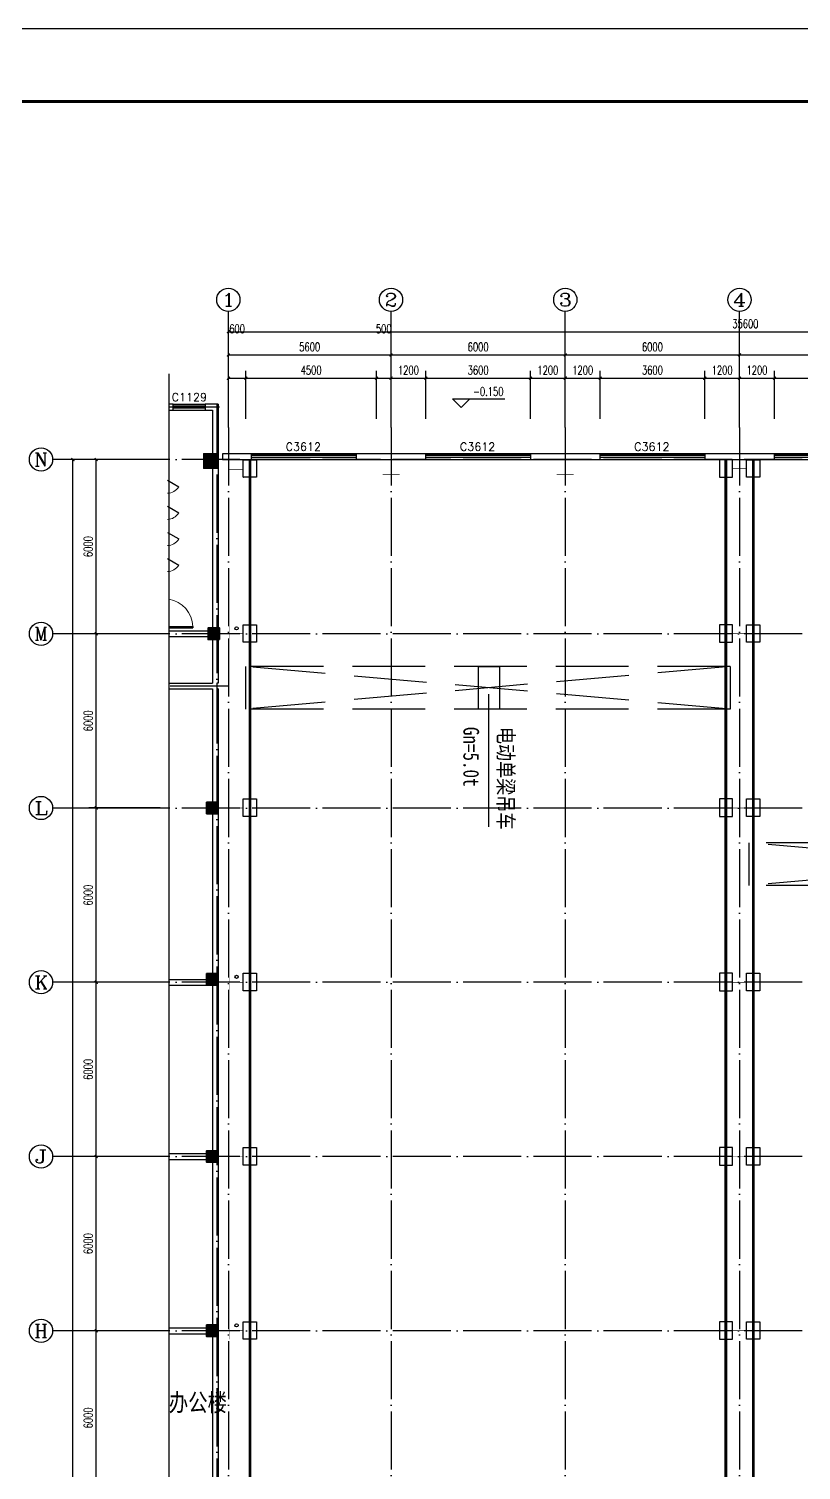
# Model space of a CAD drawing. Extents: x 683431 to 951238, y -788560 to -543702.
# Drawn here: x 828146 to 854736, y -664378 to -614750 of the extents above; entities that cross this region are included whole.
import ezdxf
from ezdxf.enums import TextEntityAlignment as Align

# ---------------------------------------------------------------- set-up
doc = ezdxf.new("R2010")
doc.units = 0
doc.header["$LTSCALE"] = 1000
doc.header["$MEASUREMENT"] = 0
for name, pattern in [('CENTER', [50.8, 31.75, -6.35, 6.35, -6.35]), ('DASH', [0.35, 0.25, -0.1]), ('DOTE', [2.42, 2, -0.2, 0.02, -0.2])]:
    doc.linetypes.add(name, pattern=pattern)
for name, color, linetype in [('3', 3, 'CENTER'), ('AXIS', 3, 'Continuous'), ('AXIS_TEXT', 7, 'Continuous'), ('COLUMN', 9, 'Continuous'), ('DIM_ELEV', 3, 'Continuous'), ('DIM_SYMB', 3, 'Continuous'), ('DOTE', 1, 'Continuous'), ('GROUND', 2, 'Continuous'), ('LATRINE', 6, 'Continuous'), ('PUB_HATCH', 23, 'Continuous'), ('PUB_TEXT', 3, 'Continuous'), ('PUB_TITLE', 4, 'Continuous'), ('RAIL', 163, 'Continuous'), ('WALL', 7, 'Continuous'), ('WINDOW', 4, 'Continuous'), ('WINDOW_TEXT', 7, 'Continuous')]:
    doc.layers.add(name, color=color, linetype=linetype)
doc.layers.add('柱', color=2, linetype='Continuous', lineweight=35)
doc.styles.add('-宋体', font='', dxfattribs={"width": 0.8})
doc.styles.add('_TCH_AXIS', font='COMPLEX', dxfattribs={"bigfont": 'GBCBIG'})
doc.styles.add('_TCH_DIM', font='SIMPLEX', dxfattribs={"bigfont": 'GBCBIG'})
doc.styles.add('_TCH_DIM_T3', font='SIMPLEX', dxfattribs={"width": 0.705882, "bigfont": 'GBCBIG'})
doc.styles.add('_TCH_WINDOW', font='simplex_.ttf', dxfattribs={"height": 3.5, "bigfont": 'GBCBIG'})
doc.styles.add('COMPLEX', font='COMPLEX')
doc.styles.add('宋体(0.8)', font='', dxfattribs={"width": 0.8})
doc.styles.get('-宋体').set_extended_font_data('SimSun')
doc.styles.get('宋体(0.8)').set_extended_font_data('SimSun')
doc.dimstyles.new('_TCH_ARCH&&100', dxfattribs={"dimtxt": 297.5, "dimasz": 100, "dimexe": 250, "dimexo": 300, "dimgap": 126.25, "dimtad": 1, "dimdec": 0, "dimzin": 0, "dimdsep": 46, "dimtxsty": '_TCH_DIM_T3', "dimblk": 'ARCHTICK', "dimcen": 0.09, "dimazin": 2, "dimtfac": 1, "dimtdec": 0, "dimtix": 1, "dimtmove": 2, "dimatfit": 3, "dimfxl": 0, "dimtolj": 1, "dimtzin": 0, "dimarcsym": 0})

# ---------------------------------------------------------------- blocks, each defined once
blk = doc.blocks.new('$TCHSYS$APDOOR2D')
blk.add_line((0.5, 0), (0, 0.87))
at = {"lineweight": 13}
blk.add_arc((0.5, 0), 1, 120, 180, dxfattribs=at)
blk = doc.blocks.new('_ArchTick')
at = {"color": 0, "linetype": 'ByBlock', "const_width": 0.4}
blk.add_lwpolyline([(-0.5, -0.5), (0.5, 0.5)], dxfattribs=at)
blk = doc.blocks.new('*D243')
at = {"layer": 'AXIS', "color": 0, "lineweight": -2}
for p, q in [((835015, -628178), (835015, -626528)), ((835015, -626778), (835615, -626778)), ((835615, -628178), (835615, -626528))]:
    blk.add_line(p, q, dxfattribs=at)
at = {"layer": 'Defpoints', "color": 0}
for p in [(835615, -626778), (835015, -628478), (835615, -628478)]:
    blk.add_point(p, dxfattribs=at)
at = {"layer": 'AXIS', "color": 0, "lineweight": -2, "xscale": 100, "yscale": 100, "zscale": 100, "rotation": 180}
blk.add_blockref('_ArchTick', (835015, -626778), dxfattribs=at)
at = {"layer": 'AXIS', "color": 0, "lineweight": -2, "xscale": 100, "yscale": 100, "zscale": 100}
blk.add_blockref('_ArchTick', (835615, -626778), dxfattribs=at)
at = {"layer": 'AXIS', "color": 0, "insert": (835315, -625077), "char_height": 297.5, "attachment_point": 5, "style": '_TCH_DIM_T3'}
blk.add_mtext('\\A1;600', dxfattribs=at)
blk = doc.blocks.new('*D244')
at = {"layer": 'AXIS', "color": 0, "lineweight": -2}
for p, q in [((835615, -628178), (835615, -626528)), ((835615, -626778), (840115, -626778)), ((840115, -628178), (840115, -626528))]:
    blk.add_line(p, q, dxfattribs=at)
at = {"layer": 'Defpoints', "color": 0}
for p in [(840115, -626778), (835615, -628478), (840115, -628478)]:
    blk.add_point(p, dxfattribs=at)
at = {"layer": 'AXIS', "color": 0, "lineweight": -2, "xscale": 100, "yscale": 100, "zscale": 100, "rotation": 180}
blk.add_blockref('_ArchTick', (835615, -626778), dxfattribs=at)
at = {"layer": 'AXIS', "color": 0, "lineweight": -2, "xscale": 100, "yscale": 100, "zscale": 100}
blk.add_blockref('_ArchTick', (840115, -626778), dxfattribs=at)
at = {"layer": 'AXIS', "color": 0, "insert": (837865, -626503), "char_height": 297.5, "attachment_point": 5, "style": '_TCH_DIM_T3'}
blk.add_mtext('\\A1;4500', dxfattribs=at)
blk = doc.blocks.new('*D245')
at = {"layer": 'AXIS', "color": 0, "lineweight": -2}
for p, q in [((840115, -628178), (840115, -626528)), ((840115, -626778), (840615, -626778)), ((840615, -628178), (840615, -626528))]:
    blk.add_line(p, q, dxfattribs=at)
at = {"layer": 'Defpoints', "color": 0}
for p in [(840615, -626778), (840115, -628478), (840615, -628478)]:
    blk.add_point(p, dxfattribs=at)
at = {"layer": 'AXIS', "color": 0, "lineweight": -2, "xscale": 100, "yscale": 100, "zscale": 100, "rotation": 180}
blk.add_blockref('_ArchTick', (840115, -626778), dxfattribs=at)
at = {"layer": 'AXIS', "color": 0, "lineweight": -2, "xscale": 100, "yscale": 100, "zscale": 100}
blk.add_blockref('_ArchTick', (840615, -626778), dxfattribs=at)
at = {"layer": 'AXIS', "color": 0, "insert": (840365, -625077), "char_height": 297.5, "attachment_point": 5, "style": '_TCH_DIM_T3'}
blk.add_mtext('\\A1;500', dxfattribs=at)
blk = doc.blocks.new('*D246')
at = {"layer": 'AXIS', "color": 0, "lineweight": -2}
for p, q in [((840615, -628178), (840615, -626528)), ((840615, -626778), (841815, -626778)), ((841815, -628178), (841815, -626528))]:
    blk.add_line(p, q, dxfattribs=at)
at = {"layer": 'Defpoints', "color": 0}
for p in [(841815, -626778), (840615, -628478), (841815, -628478)]:
    blk.add_point(p, dxfattribs=at)
at = {"layer": 'AXIS', "color": 0, "lineweight": -2, "xscale": 100, "yscale": 100, "zscale": 100, "rotation": 180}
blk.add_blockref('_ArchTick', (840615, -626778), dxfattribs=at)
at = {"layer": 'AXIS', "color": 0, "lineweight": -2, "xscale": 100, "yscale": 100, "zscale": 100}
blk.add_blockref('_ArchTick', (841815, -626778), dxfattribs=at)
at = {"layer": 'AXIS', "color": 0, "insert": (841215, -626503), "char_height": 297.5, "attachment_point": 5, "style": '_TCH_DIM_T3'}
blk.add_mtext('\\A1;1200', dxfattribs=at)
blk = doc.blocks.new('*D247')
at = {"layer": 'AXIS', "color": 0, "lineweight": -2}
for p, q in [((841815, -628178), (841815, -626528)), ((841815, -626778), (845415, -626778)), ((845415, -628178), (845415, -626528))]:
    blk.add_line(p, q, dxfattribs=at)
at = {"layer": 'Defpoints', "color": 0}
for p in [(845415, -626778), (841815, -628478), (845415, -628478)]:
    blk.add_point(p, dxfattribs=at)
at = {"layer": 'AXIS', "color": 0, "lineweight": -2, "xscale": 100, "yscale": 100, "zscale": 100, "rotation": 180}
blk.add_blockref('_ArchTick', (841815, -626778), dxfattribs=at)
at = {"layer": 'AXIS', "color": 0, "lineweight": -2, "xscale": 100, "yscale": 100, "zscale": 100}
blk.add_blockref('_ArchTick', (845415, -626778), dxfattribs=at)
at = {"layer": 'AXIS', "color": 0, "insert": (843615, -626503), "char_height": 297.5, "attachment_point": 5, "style": '_TCH_DIM_T3'}
blk.add_mtext('\\A1;3600', dxfattribs=at)
blk = doc.blocks.new('*D248')
at = {"layer": 'AXIS', "color": 0, "lineweight": -2}
for p, q in [((845415, -628178), (845415, -626528)), ((845415, -626778), (846615, -626778)), ((846615, -628178), (846615, -626528))]:
    blk.add_line(p, q, dxfattribs=at)
at = {"layer": 'Defpoints', "color": 0}
for p in [(846615, -626778), (845415, -628478), (846615, -628478)]:
    blk.add_point(p, dxfattribs=at)
at = {"layer": 'AXIS', "color": 0, "lineweight": -2, "xscale": 100, "yscale": 100, "zscale": 100, "rotation": 180}
blk.add_blockref('_ArchTick', (845415, -626778), dxfattribs=at)
at = {"layer": 'AXIS', "color": 0, "lineweight": -2, "xscale": 100, "yscale": 100, "zscale": 100}
blk.add_blockref('_ArchTick', (846615, -626778), dxfattribs=at)
at = {"layer": 'AXIS', "color": 0, "insert": (846015, -626503), "char_height": 297.5, "attachment_point": 5, "style": '_TCH_DIM_T3'}
blk.add_mtext('\\A1;1200', dxfattribs=at)
blk = doc.blocks.new('*D249')
at = {"layer": 'AXIS', "color": 0, "lineweight": -2}
for p, q in [((846615, -628178), (846615, -626528)), ((846615, -626778), (847815, -626778)), ((847815, -628178), (847815, -626528))]:
    blk.add_line(p, q, dxfattribs=at)
at = {"layer": 'Defpoints', "color": 0}
for p in [(847815, -626778), (846615, -628478), (847815, -628478)]:
    blk.add_point(p, dxfattribs=at)
at = {"layer": 'AXIS', "color": 0, "lineweight": -2, "xscale": 100, "yscale": 100, "zscale": 100, "rotation": 180}
blk.add_blockref('_ArchTick', (846615, -626778), dxfattribs=at)
at = {"layer": 'AXIS', "color": 0, "lineweight": -2, "xscale": 100, "yscale": 100, "zscale": 100}
blk.add_blockref('_ArchTick', (847815, -626778), dxfattribs=at)
at = {"layer": 'AXIS', "color": 0, "insert": (847215, -626503), "char_height": 297.5, "attachment_point": 5, "style": '_TCH_DIM_T3'}
blk.add_mtext('\\A1;1200', dxfattribs=at)
blk = doc.blocks.new('*D250')
at = {"layer": 'AXIS', "color": 0, "lineweight": -2}
for p, q in [((847815, -628178), (847815, -626528)), ((847815, -626778), (851415, -626778)), ((851415, -628178), (851415, -626528))]:
    blk.add_line(p, q, dxfattribs=at)
at = {"layer": 'Defpoints', "color": 0}
for p in [(851415, -626778), (847815, -628478), (851415, -628478)]:
    blk.add_point(p, dxfattribs=at)
at = {"layer": 'AXIS', "color": 0, "lineweight": -2, "xscale": 100, "yscale": 100, "zscale": 100, "rotation": 180}
blk.add_blockref('_ArchTick', (847815, -626778), dxfattribs=at)
at = {"layer": 'AXIS', "color": 0, "lineweight": -2, "xscale": 100, "yscale": 100, "zscale": 100}
blk.add_blockref('_ArchTick', (851415, -626778), dxfattribs=at)
at = {"layer": 'AXIS', "color": 0, "insert": (849615, -626503), "char_height": 297.5, "attachment_point": 5, "style": '_TCH_DIM_T3'}
blk.add_mtext('\\A1;3600', dxfattribs=at)
blk = doc.blocks.new('*D251')
at = {"layer": 'AXIS', "color": 0, "lineweight": -2}
for p, q in [((851415, -628178), (851415, -626528)), ((851415, -626778), (852615, -626778)), ((852615, -628178), (852615, -626528))]:
    blk.add_line(p, q, dxfattribs=at)
at = {"layer": 'Defpoints', "color": 0}
for p in [(852615, -626778), (851415, -628478), (852615, -628478)]:
    blk.add_point(p, dxfattribs=at)
at = {"layer": 'AXIS', "color": 0, "lineweight": -2, "xscale": 100, "yscale": 100, "zscale": 100, "rotation": 180}
blk.add_blockref('_ArchTick', (851415, -626778), dxfattribs=at)
at = {"layer": 'AXIS', "color": 0, "lineweight": -2, "xscale": 100, "yscale": 100, "zscale": 100}
blk.add_blockref('_ArchTick', (852615, -626778), dxfattribs=at)
at = {"layer": 'AXIS', "color": 0, "insert": (852015, -626503), "char_height": 297.5, "attachment_point": 5, "style": '_TCH_DIM_T3'}
blk.add_mtext('\\A1;1200', dxfattribs=at)
blk = doc.blocks.new('*D252')
at = {"layer": 'AXIS', "color": 0, "lineweight": -2}
for p, q in [((852615, -628178), (852615, -626528)), ((852615, -626778), (853815, -626778)), ((853815, -628178), (853815, -626528))]:
    blk.add_line(p, q, dxfattribs=at)
at = {"layer": 'Defpoints', "color": 0}
for p in [(853815, -626778), (852615, -628478), (853815, -628478)]:
    blk.add_point(p, dxfattribs=at)
at = {"layer": 'AXIS', "color": 0, "lineweight": -2, "xscale": 100, "yscale": 100, "zscale": 100, "rotation": 180}
blk.add_blockref('_ArchTick', (852615, -626778), dxfattribs=at)
at = {"layer": 'AXIS', "color": 0, "lineweight": -2, "xscale": 100, "yscale": 100, "zscale": 100}
blk.add_blockref('_ArchTick', (853815, -626778), dxfattribs=at)
at = {"layer": 'AXIS', "color": 0, "insert": (853215, -626503), "char_height": 297.5, "attachment_point": 5, "style": '_TCH_DIM_T3'}
blk.add_mtext('\\A1;1200', dxfattribs=at)
blk = doc.blocks.new('*D253')
at = {"layer": 'AXIS', "color": 0, "lineweight": -2}
for p, q in [((853815, -628178), (853815, -626528)), ((853815, -626778), (857415, -626778)), ((857415, -628178), (857415, -626528))]:
    blk.add_line(p, q, dxfattribs=at)
at = {"layer": 'Defpoints', "color": 0}
for p in [(857415, -626778), (853815, -628478), (857415, -628478)]:
    blk.add_point(p, dxfattribs=at)
at = {"layer": 'AXIS', "color": 0, "lineweight": -2, "xscale": 100, "yscale": 100, "zscale": 100, "rotation": 180}
blk.add_blockref('_ArchTick', (853815, -626778), dxfattribs=at)
at = {"layer": 'AXIS', "color": 0, "lineweight": -2, "xscale": 100, "yscale": 100, "zscale": 100}
blk.add_blockref('_ArchTick', (857415, -626778), dxfattribs=at)
at = {"layer": 'AXIS', "color": 0, "insert": (855615, -626503), "char_height": 297.5, "attachment_point": 5, "style": '_TCH_DIM_T3'}
blk.add_mtext('\\A1;3600', dxfattribs=at)
blk = doc.blocks.new('*D267')
at = {"layer": 'AXIS', "color": 0, "lineweight": -2}
for p, q in [((832665, -659578), (830215, -659578)), ((830465, -665578), (830465, -659578)), ((832665, -665578), (830215, -665578))]:
    blk.add_line(p, q, dxfattribs=at)
at = {"layer": 'Defpoints', "color": 0}
for p in [(830465, -659578), (832965, -659578), (832965, -665578)]:
    blk.add_point(p, dxfattribs=at)
at = {"layer": 'AXIS', "color": 0, "lineweight": -2, "xscale": 100, "yscale": 100, "zscale": 100}
for p, rotation in [((830465, -659578), 90), ((830465, -665578), 270)]:
    blk.add_blockref('_ArchTick', p, dxfattribs=dict(at, rotation=rotation))
at = {"layer": 'AXIS', "color": 0, "insert": (830190, -662578), "char_height": 297.5, "attachment_point": 5, "rotation": 90, "style": '_TCH_DIM_T3'}
blk.add_mtext('\\A1;6000', dxfattribs=at)
blk = doc.blocks.new('*D268')
at = {"layer": 'AXIS', "color": 0, "lineweight": -2}
for p, q in [((832665, -653578), (830215, -653578)), ((830465, -659578), (830465, -653578)), ((832665, -659578), (830215, -659578))]:
    blk.add_line(p, q, dxfattribs=at)
at = {"layer": 'Defpoints', "color": 0}
for p in [(830465, -653578), (832965, -653578), (832965, -659578)]:
    blk.add_point(p, dxfattribs=at)
at = {"layer": 'AXIS', "color": 0, "lineweight": -2, "xscale": 100, "yscale": 100, "zscale": 100}
for p, rotation in [((830465, -653578), 90), ((830465, -659578), 270)]:
    blk.add_blockref('_ArchTick', p, dxfattribs=dict(at, rotation=rotation))
at = {"layer": 'AXIS', "color": 0, "insert": (830190, -656578), "char_height": 297.5, "attachment_point": 5, "rotation": 90, "style": '_TCH_DIM_T3'}
blk.add_mtext('\\A1;6000', dxfattribs=at)
blk = doc.blocks.new('*D269')
at = {"layer": 'AXIS', "color": 0, "lineweight": -2}
for p, q in [((832665, -647578), (830215, -647578)), ((830465, -653578), (830465, -647578)), ((832665, -653578), (830215, -653578))]:
    blk.add_line(p, q, dxfattribs=at)
at = {"layer": 'Defpoints', "color": 0}
for p in [(830465, -647578), (832965, -647578), (832965, -653578)]:
    blk.add_point(p, dxfattribs=at)
at = {"layer": 'AXIS', "color": 0, "lineweight": -2, "xscale": 100, "yscale": 100, "zscale": 100}
for p, rotation in [((830465, -647578), 90), ((830465, -653578), 270)]:
    blk.add_blockref('_ArchTick', p, dxfattribs=dict(at, rotation=rotation))
at = {"layer": 'AXIS', "color": 0, "insert": (830190, -650578), "char_height": 297.5, "attachment_point": 5, "rotation": 90, "style": '_TCH_DIM_T3'}
blk.add_mtext('\\A1;6000', dxfattribs=at)
blk = doc.blocks.new('*D270')
at = {"layer": 'AXIS', "color": 0, "lineweight": -2}
for p, q in [((832665, -641578), (830215, -641578)), ((830465, -647578), (830465, -641578)), ((832665, -647578), (830215, -647578))]:
    blk.add_line(p, q, dxfattribs=at)
at = {"layer": 'Defpoints', "color": 0}
for p in [(830465, -641578), (832965, -641578), (832965, -647578)]:
    blk.add_point(p, dxfattribs=at)
at = {"layer": 'AXIS', "color": 0, "lineweight": -2, "xscale": 100, "yscale": 100, "zscale": 100}
for p, rotation in [((830465, -641578), 90), ((830465, -647578), 270)]:
    blk.add_blockref('_ArchTick', p, dxfattribs=dict(at, rotation=rotation))
at = {"layer": 'AXIS', "color": 0, "insert": (830190, -644578), "char_height": 297.5, "attachment_point": 5, "rotation": 90, "style": '_TCH_DIM_T3'}
blk.add_mtext('\\A1;6000', dxfattribs=at)
blk = doc.blocks.new('*D271')
at = {"layer": 'AXIS', "color": 0, "lineweight": -2}
for p, q in [((832665, -635578), (830215, -635578)), ((830465, -641578), (830465, -635578)), ((832665, -641578), (830215, -641578))]:
    blk.add_line(p, q, dxfattribs=at)
at = {"layer": 'Defpoints', "color": 0}
for p in [(830465, -635578), (832965, -635578), (832965, -641578)]:
    blk.add_point(p, dxfattribs=at)
at = {"layer": 'AXIS', "color": 0, "lineweight": -2, "xscale": 100, "yscale": 100, "zscale": 100}
for p, rotation in [((830465, -635578), 90), ((830465, -641578), 270)]:
    blk.add_blockref('_ArchTick', p, dxfattribs=dict(at, rotation=rotation))
at = {"layer": 'AXIS', "color": 0, "insert": (830190, -638578), "char_height": 297.5, "attachment_point": 5, "rotation": 90, "style": '_TCH_DIM_T3'}
blk.add_mtext('\\A1;6000', dxfattribs=at)
blk = doc.blocks.new('*D272')
at = {"layer": 'AXIS', "color": 0, "lineweight": -2}
for p, q in [((832665, -629578), (830215, -629578)), ((830465, -635578), (830465, -629578)), ((832665, -635578), (830215, -635578))]:
    blk.add_line(p, q, dxfattribs=at)
at = {"layer": 'Defpoints', "color": 0}
for p in [(830465, -629578), (832965, -629578), (832965, -635578)]:
    blk.add_point(p, dxfattribs=at)
at = {"layer": 'AXIS', "color": 0, "lineweight": -2, "xscale": 100, "yscale": 100, "zscale": 100}
for p, rotation in [((830465, -629578), 90), ((830465, -635578), 270)]:
    blk.add_blockref('_ArchTick', p, dxfattribs=dict(at, rotation=rotation))
at = {"layer": 'AXIS', "color": 0, "insert": (830190, -632578), "char_height": 297.5, "attachment_point": 5, "rotation": 90, "style": '_TCH_DIM_T3'}
blk.add_mtext('\\A1;6000', dxfattribs=at)
blk = doc.blocks.new('*D273')
at = {"layer": 'AXIS', "color": 0, "lineweight": -2}
for p, q in [((832665, -629578), (829415, -629578)), ((829665, -701578), (829665, -629578)), ((832665, -701578), (829415, -701578))]:
    blk.add_line(p, q, dxfattribs=at)
at = {"layer": 'Defpoints', "color": 0}
for p in [(829665, -629578), (832965, -629578), (832965, -701578)]:
    blk.add_point(p, dxfattribs=at)
at = {"layer": 'AXIS', "color": 0, "lineweight": -2, "xscale": 100, "yscale": 100, "zscale": 100}
for p, rotation in [((829665, -629578), 90), ((829665, -701578), 270)]:
    blk.add_blockref('_ArchTick', p, dxfattribs=dict(at, rotation=rotation))
at = {"layer": 'AXIS', "color": 0, "insert": (829390, -665578), "char_height": 297.5, "attachment_point": 5, "rotation": 90, "style": '_TCH_DIM_T3'}
blk.add_mtext('\\A1;72000', dxfattribs=at)
blk = doc.blocks.new('_AXISO')
blk.add_circle((0, 0), 0.5)
at = {"layer": 'AXIS_TEXT', "style": 'COMPLEX', "width": 1.041667}
blk.add_attdef('A', text='', height=0.56, dxfattribs=at).set_placement((-0.25, -0.28), (0.25, -0.28), align=Align.FIT)
blk = doc.blocks.new('*D294')
at = {"layer": 'AXIS', "color": 0, "lineweight": -2}
for p, q in [((835015, -628178), (835015, -625728)), ((840615, -628178), (840615, -625728)), ((835015, -625978), (840615, -625978))]:
    blk.add_line(p, q, dxfattribs=at)
at = {"layer": 'Defpoints', "color": 0}
for p in [(840615, -625978), (835015, -628478), (840615, -628478)]:
    blk.add_point(p, dxfattribs=at)
at = {"layer": 'AXIS', "color": 0, "lineweight": -2, "xscale": 100, "yscale": 100, "zscale": 100, "rotation": 180}
blk.add_blockref('_ArchTick', (835015, -625978), dxfattribs=at)
at = {"layer": 'AXIS', "color": 0, "lineweight": -2, "xscale": 100, "yscale": 100, "zscale": 100}
blk.add_blockref('_ArchTick', (840615, -625978), dxfattribs=at)
at = {"layer": 'AXIS', "color": 0, "insert": (837815, -625703), "char_height": 297.5, "attachment_point": 5, "style": '_TCH_DIM_T3'}
blk.add_mtext('\\A1;5600', dxfattribs=at)
blk = doc.blocks.new('*D295')
at = {"layer": 'AXIS', "color": 0, "lineweight": -2}
for p, q in [((840615, -628178), (840615, -625728)), ((846615, -628178), (846615, -625728)), ((840615, -625978), (846615, -625978))]:
    blk.add_line(p, q, dxfattribs=at)
at = {"layer": 'Defpoints', "color": 0}
for p in [(846615, -625978), (840615, -628478), (846615, -628478)]:
    blk.add_point(p, dxfattribs=at)
at = {"layer": 'AXIS', "color": 0, "lineweight": -2, "xscale": 100, "yscale": 100, "zscale": 100, "rotation": 180}
blk.add_blockref('_ArchTick', (840615, -625978), dxfattribs=at)
at = {"layer": 'AXIS', "color": 0, "lineweight": -2, "xscale": 100, "yscale": 100, "zscale": 100}
blk.add_blockref('_ArchTick', (846615, -625978), dxfattribs=at)
at = {"layer": 'AXIS', "color": 0, "insert": (843615, -625703), "char_height": 297.5, "attachment_point": 5, "style": '_TCH_DIM_T3'}
blk.add_mtext('\\A1;6000', dxfattribs=at)
blk = doc.blocks.new('*D296')
at = {"layer": 'AXIS', "color": 0, "lineweight": -2}
for p, q in [((846615, -628178), (846615, -625728)), ((852615, -628178), (852615, -625728)), ((846615, -625978), (852615, -625978))]:
    blk.add_line(p, q, dxfattribs=at)
at = {"layer": 'Defpoints', "color": 0}
for p in [(852615, -625978), (846615, -628478), (852615, -628478)]:
    blk.add_point(p, dxfattribs=at)
at = {"layer": 'AXIS', "color": 0, "lineweight": -2, "xscale": 100, "yscale": 100, "zscale": 100, "rotation": 180}
blk.add_blockref('_ArchTick', (846615, -625978), dxfattribs=at)
at = {"layer": 'AXIS', "color": 0, "lineweight": -2, "xscale": 100, "yscale": 100, "zscale": 100}
blk.add_blockref('_ArchTick', (852615, -625978), dxfattribs=at)
at = {"layer": 'AXIS', "color": 0, "insert": (849615, -625703), "char_height": 297.5, "attachment_point": 5, "style": '_TCH_DIM_T3'}
blk.add_mtext('\\A1;6000', dxfattribs=at)
blk = doc.blocks.new('*D297')
at = {"layer": 'AXIS', "color": 0, "lineweight": -2}
for p, q in [((852615, -628178), (852615, -625728)), ((858615, -628178), (858615, -625728)), ((852615, -625978), (858615, -625978))]:
    blk.add_line(p, q, dxfattribs=at)
at = {"layer": 'Defpoints', "color": 0}
for p in [(858615, -625978), (852615, -628478), (858615, -628478)]:
    blk.add_point(p, dxfattribs=at)
at = {"layer": 'AXIS', "color": 0, "lineweight": -2, "xscale": 100, "yscale": 100, "zscale": 100, "rotation": 180}
blk.add_blockref('_ArchTick', (852615, -625978), dxfattribs=at)
at = {"layer": 'AXIS', "color": 0, "lineweight": -2, "xscale": 100, "yscale": 100, "zscale": 100}
blk.add_blockref('_ArchTick', (858615, -625978), dxfattribs=at)
at = {"layer": 'AXIS', "color": 0, "insert": (855615, -625703), "char_height": 297.5, "attachment_point": 5, "style": '_TCH_DIM_T3'}
blk.add_mtext('\\A1;6000', dxfattribs=at)
blk = doc.blocks.new('*D300')
at = {"layer": 'AXIS', "color": 0, "lineweight": -2}
for p, q in [((835015, -628178), (835015, -624928)), ((835015, -625178), (870615, -625178)), ((870615, -628178), (870615, -624928))]:
    blk.add_line(p, q, dxfattribs=at)
at = {"layer": 'Defpoints', "color": 0}
for p in [(870615, -625178), (835015, -628478), (870615, -628478)]:
    blk.add_point(p, dxfattribs=at)
at = {"layer": 'AXIS', "color": 0, "lineweight": -2, "xscale": 100, "yscale": 100, "zscale": 100, "rotation": 180}
blk.add_blockref('_ArchTick', (835015, -625178), dxfattribs=at)
at = {"layer": 'AXIS', "color": 0, "lineweight": -2, "xscale": 100, "yscale": 100, "zscale": 100}
blk.add_blockref('_ArchTick', (870615, -625178), dxfattribs=at)
at = {"layer": 'AXIS', "color": 0, "insert": (852815, -624903), "char_height": 297.5, "attachment_point": 5, "style": '_TCH_DIM_T3'}
blk.add_mtext('\\A1;35600', dxfattribs=at)
blk = doc.blocks.new('$WINLIB2D$00000001')
at = {"color": 0}
for points in [[(-0.5, 0.5), (-0.5, -0.5)], [(-0.5, 0.5), (0.5, 0.5)], [(0.5, -0.5), (0.5, 0.5)], [(0.5, 0.167), (-0.5, 0.167)], [(0.5, -0.167), (-0.5, -0.167)], [(-0.5, -0.5), (0.5, -0.5)]]:
    blk.add_lwpolyline(points, dxfattribs=at)
blk = doc.blocks.new('_FZH')
blk.add_lwpolyline([(-0.5, -0.5), (0.5, -0.5), (0.5, 0.5), (-0.5, 0.5)], close=True)
at = {"layer": 'PUB_HATCH'}
blk.add_solid([(-0.5, -0.5), (0.5, -0.5), (-0.5, 0.5), (0.5, 0.5)], dxfattribs=at)

msp = doc.modelspace()

# ---------------------------------------------------------------- linework, layer by layer
at = {"extrusion": (0, 0, -1)}
for p, q in [((832965.3, -635328.1), (833790.3, -635328.1)), ((832965.3, -635378.1), (833790.3, -635378.1)), ((833790.3, -635328.1), (833790.3, -635378.1))]:
    msp.add_line(p, q, dxfattribs=at)
at = {"ltscale": 10, "const_width": 20}
for points in [[(835043.1, -630193.7), (835043.1, -629608.9)], [(835043.1, -630193.7), (835043.1, -629608.9)], [(835043.1, -630193.7), (835043.1, -629608.9)], [(835043.1, -630196.2), (835043.1, -629611.4)], [(835043.1, -630212), (835043.1, -629627.2)], [(835043.1, -630212.2), (835043.1, -629627.4)], [(835530.7, -630172.1), (835530.7, -629587.3)], [(835530.7, -630172.1), (835530.7, -629587.3)], [(835530.7, -630172.1), (835530.7, -629587.3)], [(835530.7, -630174.6), (835530.7, -629589.8)], [(835530.7, -630190.3), (835530.7, -629605.5)], [(835530.7, -630190.6), (835530.7, -629605.8)], [(835530.7, -630212), (835530.7, -629627.2)], [(840889.2, -629600.1), (840304.4, -629600.1)], [(840889.2, -629600.1), (840304.4, -629600.1)], [(840889.2, -629600.1), (840304.4, -629600.1)], [(840891.7, -629600.1), (840306.9, -629600.1)], [(840907.5, -629600.1), (840322.7, -629600.1)], [(840907.7, -629600.1), (840322.9, -629600.1)], [(840615.1, -630087.7), (840615.1, -629600.1)], [(846889.2, -629600.1), (846304.4, -629600.1)], [(846889.2, -629600.1), (846304.4, -629600.1)], [(846889.2, -629600.1), (846304.4, -629600.1)], [(846891.7, -629600.1), (846306.9, -629600.1)], [(846907.5, -629600.1), (846322.7, -629600.1)], [(846907.7, -629600.1), (846322.9, -629600.1)], [(846615.1, -630087.7), (846615.1, -629600.1)], [(852371.5, -630190.3), (852371.5, -629605.5)], [(852859.1, -630172.1), (852859.1, -629587.3)], [(852859.1, -630172.1), (852859.1, -629587.3)], [(852859.1, -630172.1), (852859.1, -629587.3)], [(852859.1, -630174.6), (852859.1, -629589.8)], [(852859.1, -630190.3), (852859.1, -629605.5)], [(852859.1, -630190.6), (852859.1, -629605.8)], [(835530.7, -629919.6), (835043.1, -629919.6)], [(840907.5, -630087.7), (840322.7, -630087.7)], [(846907.5, -630087.7), (846322.7, -630087.7)], [(852371.5, -629897.9), (852859.1, -629897.9)], [(835043.1, -635852.2), (835043.1, -635267.4)], [(835043.1, -635852.2), (835043.1, -635267.4)], [(835043.1, -635852.2), (835043.1, -635267.4)], [(835043.1, -635854.7), (835043.1, -635269.9)], [(835043.1, -635870.5), (835043.1, -635285.7)], [(835043.1, -635870.8), (835043.1, -635286)], [(835530.7, -635578.1), (835043.1, -635578.1)], [(835530.7, -635852.2), (835530.7, -635267.4)], [(835530.7, -635852.2), (835530.7, -635267.4)], [(835530.7, -635852.2), (835530.7, -635267.4)], [(835530.7, -635854.7), (835530.7, -635269.9)], [(835530.7, -635870.5), (835530.7, -635285.7)], [(835530.7, -635870.5), (835530.7, -635285.7)], [(835530.7, -635870.8), (835530.7, -635286)], [(852371.5, -635852.2), (852371.5, -635267.4)], [(852371.5, -635852.2), (852371.5, -635267.4)], [(852371.5, -635852.2), (852371.5, -635267.4)], [(852371.5, -635854.7), (852371.5, -635269.9)], [(852371.5, -635870.5), (852371.5, -635285.7)], [(852371.5, -635870.5), (852371.5, -635285.7)], [(852371.5, -635870.8), (852371.5, -635286)], [(852371.5, -635578.1), (852859.1, -635578.1)], [(852859.1, -635852.2), (852859.1, -635267.4)], [(852859.1, -635852.2), (852859.1, -635267.4)], [(852859.1, -635852.2), (852859.1, -635267.4)], [(852859.1, -635854.7), (852859.1, -635269.9)], [(852859.1, -635870.5), (852859.1, -635285.7)], [(852859.1, -635870.8), (852859.1, -635286)], [(835043.1, -641852.2), (835043.1, -641267.4)], [(835043.1, -641852.2), (835043.1, -641267.4)], [(835043.1, -641852.2), (835043.1, -641267.4)], [(835043.1, -641854.7), (835043.1, -641269.9)], [(835043.1, -641870.5), (835043.1, -641285.7)], [(835043.1, -641870.8), (835043.1, -641286)], [(835530.7, -641578.1), (835043.1, -641578.1)], [(835530.7, -641852.2), (835530.7, -641267.4)], [(835530.7, -641852.2), (835530.7, -641267.4)], [(835530.7, -641852.2), (835530.7, -641267.4)], [(835530.7, -641854.7), (835530.7, -641269.9)], [(835530.7, -641870.5), (835530.7, -641285.7)], [(835530.7, -641870.5), (835530.7, -641285.7)], [(835530.7, -641870.8), (835530.7, -641286)], [(852371.5, -641852.2), (852371.5, -641267.4)], [(852371.5, -641852.2), (852371.5, -641267.4)], [(852371.5, -641852.2), (852371.5, -641267.4)], [(852371.5, -641854.7), (852371.5, -641269.9)], [(852371.5, -641870.5), (852371.5, -641285.7)], [(852371.5, -641870.5), (852371.5, -641285.7)], [(852371.5, -641870.8), (852371.5, -641286)], [(852371.5, -641578.1), (852859.1, -641578.1)], [(852859.1, -641852.2), (852859.1, -641267.4)], [(852859.1, -641852.2), (852859.1, -641267.4)], [(852859.1, -641852.2), (852859.1, -641267.4)], [(852859.1, -641854.7), (852859.1, -641269.9)], [(852859.1, -641870.5), (852859.1, -641285.7)], [(852859.1, -641870.8), (852859.1, -641286)], [(835043.1, -647852.2), (835043.1, -647267.4)], [(835043.1, -647852.2), (835043.1, -647267.4)], [(835043.1, -647852.2), (835043.1, -647267.4)], [(835043.1, -647854.7), (835043.1, -647269.9)], [(835043.1, -647870.5), (835043.1, -647285.7)], [(835043.1, -647870.8), (835043.1, -647286)], [(835530.7, -647578.1), (835043.1, -647578.1)], [(835530.7, -647852.2), (835530.7, -647267.4)], [(835530.7, -647852.2), (835530.7, -647267.4)], [(835530.7, -647852.2), (835530.7, -647267.4)], [(835530.7, -647854.7), (835530.7, -647269.9)], [(835530.7, -647870.5), (835530.7, -647285.7)], [(835530.7, -647870.5), (835530.7, -647285.7)], [(835530.7, -647870.8), (835530.7, -647286)], [(852371.5, -647852.2), (852371.5, -647267.4)], [(852371.5, -647852.2), (852371.5, -647267.4)], [(852371.5, -647852.2), (852371.5, -647267.4)], [(852371.5, -647854.7), (852371.5, -647269.9)], [(852371.5, -647870.5), (852371.5, -647285.7)], [(852371.5, -647870.5), (852371.5, -647285.7)], [(852371.5, -647870.8), (852371.5, -647286)], [(852371.5, -647578.1), (852859.1, -647578.1)], [(852859.1, -647852.2), (852859.1, -647267.4)], [(852859.1, -647852.2), (852859.1, -647267.4)], [(852859.1, -647852.2), (852859.1, -647267.4)], [(852859.1, -647854.7), (852859.1, -647269.9)], [(852859.1, -647870.5), (852859.1, -647285.7)], [(852859.1, -647870.8), (852859.1, -647286)], [(835043.1, -653852.2), (835043.1, -653267.4)], [(835043.1, -653852.2), (835043.1, -653267.4)], [(835043.1, -653852.2), (835043.1, -653267.4)], [(835043.1, -653854.7), (835043.1, -653269.9)], [(835043.1, -653870.5), (835043.1, -653285.7)], [(835043.1, -653870.8), (835043.1, -653286)], [(835530.7, -653578.1), (835043.1, -653578.1)], [(835530.7, -653852.2), (835530.7, -653267.4)], [(835530.7, -653852.2), (835530.7, -653267.4)], [(835530.7, -653852.2), (835530.7, -653267.4)], [(835530.7, -653854.7), (835530.7, -653269.9)], [(835530.7, -653870.5), (835530.7, -653285.7)], [(835530.7, -653870.5), (835530.7, -653285.7)], [(835530.7, -653870.8), (835530.7, -653286)], [(852371.5, -653852.2), (852371.5, -653267.4)], [(852371.5, -653852.2), (852371.5, -653267.4)], [(852371.5, -653852.2), (852371.5, -653267.4)], [(852371.5, -653854.7), (852371.5, -653269.9)], [(852371.5, -653870.5), (852371.5, -653285.7)], [(852371.5, -653870.5), (852371.5, -653285.7)], [(852371.5, -653870.8), (852371.5, -653286)], [(852371.5, -653578.1), (852859.1, -653578.1)], [(852859.1, -653852.2), (852859.1, -653267.4)], [(852859.1, -653852.2), (852859.1, -653267.4)], [(852859.1, -653852.2), (852859.1, -653267.4)], [(852859.1, -653854.7), (852859.1, -653269.9)], [(852859.1, -653870.5), (852859.1, -653285.7)], [(852859.1, -653870.8), (852859.1, -653286)], [(835043.1, -659852.2), (835043.1, -659267.4)], [(835043.1, -659852.2), (835043.1, -659267.4)], [(835043.1, -659852.2), (835043.1, -659267.4)], [(835043.1, -659854.7), (835043.1, -659269.9)], [(835043.1, -659870.5), (835043.1, -659285.7)], [(835043.1, -659870.8), (835043.1, -659286)], [(835530.7, -659852.2), (835530.7, -659267.4)], [(835530.7, -659852.2), (835530.7, -659267.4)], [(835530.7, -659852.2), (835530.7, -659267.4)], [(835530.7, -659854.7), (835530.7, -659269.9)], [(835530.7, -659870.5), (835530.7, -659285.7)], [(835530.7, -659870.5), (835530.7, -659285.7)], [(835530.7, -659870.8), (835530.7, -659286)], [(852371.5, -659852.2), (852371.5, -659267.4)], [(852371.5, -659852.2), (852371.5, -659267.4)], [(852371.5, -659852.2), (852371.5, -659267.4)], [(852371.5, -659854.7), (852371.5, -659269.9)], [(852371.5, -659870.5), (852371.5, -659285.7)], [(852371.5, -659870.5), (852371.5, -659285.7)], [(852371.5, -659870.8), (852371.5, -659286)], [(852859.1, -659852.2), (852859.1, -659267.4)], [(852859.1, -659852.2), (852859.1, -659267.4)], [(852859.1, -659852.2), (852859.1, -659267.4)], [(852859.1, -659854.7), (852859.1, -659269.9)], [(852859.1, -659870.5), (852859.1, -659285.7)], [(852859.1, -659870.8), (852859.1, -659286)], [(835530.7, -659578.1), (835043.1, -659578.1)], [(852371.5, -659578.1), (852859.1, -659578.1)]]:
    msp.add_lwpolyline(points, dxfattribs=at)
at = {"linetype": 'Continuous'}
for points in [[(835980.7, -629587.3), (835980.7, -630190.6), (835530.7, -630190.6), (835530.7, -629587.3)], [(851921.5, -629587.3), (851921.5, -630190.6), (852371.5, -630190.6), (852371.5, -629587.3)], [(853309.1, -629587.3), (853309.1, -630190.6), (852859.1, -630190.6), (852859.1, -629587.3)], [(835980.7, -635267.4), (835980.7, -635870.8), (835530.7, -635870.8), (835530.7, -635267.4)], [(851921.5, -635267.4), (851921.5, -635870.8), (852371.5, -635870.8), (852371.5, -635267.4)], [(853309.1, -635267.4), (853309.1, -635870.8), (852859.1, -635870.8), (852859.1, -635267.4)], [(835980.7, -641267.2), (835980.7, -641870.5), (835530.7, -641870.5), (835530.7, -641267.2)], [(851921.5, -641267.2), (851921.5, -641870.5), (852371.5, -641870.5), (852371.5, -641267.2)], [(853309.1, -641267.2), (853309.1, -641870.5), (852859.1, -641870.5), (852859.1, -641267.2)], [(835980.7, -647264.9), (835980.7, -647868.3), (835530.7, -647868.3), (835530.7, -647264.9)], [(851921.5, -647264.9), (851921.5, -647868.3), (852371.5, -647868.3), (852371.5, -647264.9)], [(853309.1, -647264.9), (853309.1, -647868.3), (852859.1, -647868.3), (852859.1, -647264.9)], [(835980.7, -653267.4), (835980.7, -653870.8), (835530.7, -653870.8), (835530.7, -653267.4)], [(851921.5, -653267.4), (851921.5, -653870.8), (852371.5, -653870.8), (852371.5, -653267.4)], [(853309.1, -653267.4), (853309.1, -653870.8), (852859.1, -653870.8), (852859.1, -653267.4)], [(835980.7, -659267.4), (835980.7, -659870.8), (835530.7, -659870.8), (835530.7, -659267.4)], [(851921.5, -659267.4), (851921.5, -659870.8), (852371.5, -659870.8), (852371.5, -659267.4)], [(853309.1, -659267.4), (853309.1, -659870.8), (852859.1, -659870.8), (852859.1, -659267.4)]]:
    msp.add_lwpolyline(points, close=True, dxfattribs=at)
at = {"lineweight": 13, "extrusion": (0, 0, -1)}
msp.add_arc((-832815.3, -635353.1), 975, 98.84988, 178.53072, dxfattribs=at)
at = {"layer": '3', "color": 0, "linetype": 'DOTE', "const_width": 100}
for points in [[(835760.5, -629578.1), (835760.5, -701578.1)], [(852141.7, -629578.1), (852141.7, -701578.1)], [(853088.9, -629578.1), (853088.9, -701578.1)]]:
    msp.add_lwpolyline(points, dxfattribs=at)
at = {"layer": 'AXIS'}
for p, q in [((835015.3, -628478.1), (835015.3, -624478.1)), ((840615.3, -628478.1), (840615.3, -624478.1)), ((846615.3, -628478.1), (846615.3, -624478.1)), ((852615.3, -628478.1), (852615.3, -624478.1)), ((832965.3, -629578.1), (828965.3, -629578.1)), ((832965.3, -635578.1), (828965.3, -635578.1)), ((832965.3, -641578.1), (828965.3, -641578.1)), ((832965.3, -647578.1), (828965.3, -647578.1)), ((832965.3, -653578.1), (828965.3, -653578.1)), ((832965.3, -659578.1), (828965.3, -659578.1))]:
    msp.add_line(p, q, dxfattribs=at)
at = {"layer": 'DIM_ELEV'}
for p, q in [((843033.1, -627789.5), (842733.1, -627489.5)), ((842733.1, -627489.5), (844533.1, -627489.5)), ((843033.1, -627789.5), (843333.1, -627489.5))]:
    msp.add_line(p, q, dxfattribs=at)
at = {"layer": 'DIM_SYMB'}
msp.add_lwpolyline([(832965.3, -626625.6), (832965.3, -664814.4), (833175.3, -664890.9), (832755.3, -664964.9), (832965.3, -665039.4), (832965.3, -703228.3)], dxfattribs=at)
at = {"layer": 'DOTE', "linetype": 'DOTE'}
for p, q in [((834715.3, -627778.1), (832965.3, -627778.1)), ((834615.3, -627678.1), (834615.3, -702578.1)), ((835015.3, -628478.1), (835015.3, -702578.1)), ((840615.3, -628478.1), (840615.3, -702578.1)), ((846615.3, -628478.1), (846615.3, -702578.1)), ((852615.3, -628478.1), (852615.3, -702578.1)), ((871715.3, -629578.1), (832965.3, -629578.1)), ((871715.3, -635578.1), (832965.3, -635578.1)), ((835015.3, -637378.1), (832965.3, -637378.1)), ((871715.3, -641578.1), (832965.3, -641578.1)), ((871715.3, -647578.1), (832965.3, -647578.1)), ((871715.3, -653578.1), (832965.3, -653578.1)), ((871715.3, -659578.1), (832965.3, -659578.1))]:
    msp.add_line(p, q, dxfattribs=at)
at = {"layer": 'GROUND'}
msp.add_line((870815.3, -629378.1), (834815.3, -629378.1), dxfattribs=at)
at = {"layer": 'PUB_TEXT', "color": 3, "linetype": 'DASH', "ltscale": 10}
for p, q in [((835610.5, -636708.4), (835610.5, -638171.1)), ((852292.1, -638171.1), (835610.5, -636708.4)), ((852292.1, -636708.4), (835610.5, -638171.1)), ((852292.1, -636708.4), (835610.5, -636708.4)), ((852292.1, -636708.4), (852292.1, -638171.1)), ((852292.1, -638171.1), (835610.5, -638171.1)), ((852938.9, -642780.7), (852938.9, -644243.4)), ((870036.9, -644243.4), (852938.9, -642780.7)), ((870036.9, -642780.7), (852938.9, -644243.4)), ((870036.9, -642780.7), (852938.9, -642780.7)), ((870036.9, -644243.4), (852938.9, -644243.4))]:
    msp.add_line(p, q, dxfattribs=at)
at = {"layer": 'PUB_TEXT'}
for q in [(843976.8, -642228.1), (843976.8, -640570.7)]:
    msp.add_line((843976.8, -637654.7), q, dxfattribs=at)
at = {"layer": 'PUB_TEXT', "color": 3, "linetype": 'DASH', "ltscale": 10}
msp.add_lwpolyline([(844348.5, -636708.4), (844348.5, -638171.1), (843632.6, -638171.1), (843632.6, -636708.4)], close=True, dxfattribs=at)
at = {"layer": 'PUB_TITLE'}
msp.add_lwpolyline([(822402.4, -719849.5), (881802.4, -719849.5), (881802.4, -614749.5), (822402.4, -614749.5)], close=True, dxfattribs=at)
at = {"layer": 'PUB_TITLE', "const_width": 100}
msp.add_lwpolyline([(823402.4, -718849.5), (880802.4, -718849.5), (880802.4, -617249.5), (823402.4, -617249.5)], close=True, dxfattribs=at)
at = {"layer": 'RAIL', "ltscale": 0.5}
for p, q in [((834815.3, -629378.1), (834815.3, -629578.1)), ((852141.7, -629587.3), (852141.7, -632973.7))]:
    msp.add_line(p, q, dxfattribs=at)
for centre in [(835298.6, -635391.8), (835298.6, -647391.8), (835298.6, -659391.8)]:
    msp.add_circle(centre, 55, dxfattribs=at)
at = {"layer": 'WALL'}
for p, q in [((833115.3, -627678.1), (832965.3, -627678.1)), ((832965.3, -627678.1), (832965.3, -627878.1)), ((833115.3, -627878.1), (833115.3, -627678.1)), ((834665.3, -627678.1), (834215.3, -627678.1)), ((834215.3, -627678.1), (834215.3, -627878.1)), ((834665.3, -627678.1), (834665.3, -629378.1)), ((832965.3, -627878.1), (833115.3, -627878.1)), ((834215.3, -627878.1), (834465.3, -627878.1)), ((834465.3, -627878.1), (834465.3, -629378.1)), ((834465.3, -629878.1), (834465.3, -635378.1)), ((834665.3, -629878.1), (834665.3, -635378.1)), ((832965.3, -635478.1), (834315.3, -635478.1)), ((832965.3, -635478.1), (832965.3, -635678.1)), ((832965.3, -635678.1), (834315.3, -635678.1)), ((834465.3, -635778.1), (834465.3, -637278.1)), ((834665.3, -635778.1), (834665.3, -637278.1)), ((832965.3, -637278.1), (834465.3, -637278.1)), ((832965.3, -637278.1), (832965.3, -637478.1)), ((832965.3, -637478.1), (834465.3, -637478.1)), ((834465.3, -637478.1), (834465.3, -641378.1)), ((834665.3, -637278.1), (834615.3, -637278.1)), ((834615.3, -637278.1), (834615.3, -637478.1)), ((834665.3, -637478.1), (834615.3, -637478.1)), ((834665.3, -637478.1), (834665.3, -641378.1)), ((834465.3, -641778.1), (834465.3, -647278.1)), ((834665.3, -641778.1), (834665.3, -647278.1)), ((832965.3, -647478.1), (834265.3, -647478.1)), ((832965.3, -647478.1), (832965.3, -647678.1)), ((832965.3, -647678.1), (834265.3, -647678.1)), ((834465.3, -647678.1), (834465.3, -653378.1)), ((834665.3, -647678.1), (834665.3, -653378.1)), ((832965.3, -653478.1), (834265.3, -653478.1)), ((832965.3, -653478.1), (832965.3, -653678.1)), ((832965.3, -653678.1), (834265.3, -653678.1)), ((834465.3, -653778.1), (834465.3, -659378.1)), ((834665.3, -653778.1), (834665.3, -659378.1)), ((832965.3, -659478.1), (834265.3, -659478.1)), ((832965.3, -659478.1), (832965.3, -659678.1)), ((832965.3, -659678.1), (834265.3, -659678.1)), ((834465.3, -659778.1), (834465.3, -665378.1)), ((834665.3, -659778.1), (834665.3, -665378.1))]:
    msp.add_line(p, q, dxfattribs=at)
at = {"layer": 'WALL', "color": 2}
for p, q in [((835815.3, -629378.1), (834815.3, -629378.1)), ((834815.3, -629378.1), (834815.3, -629578.1)), ((834815.3, -629578.1), (835815.3, -629578.1)), ((835815.3, -629578.1), (835815.3, -629378.1)), ((841815.3, -629378.1), (839415.3, -629378.1)), ((839415.3, -629378.1), (839415.3, -629578.1)), ((839415.3, -629578.1), (841815.3, -629578.1)), ((841815.3, -629578.1), (841815.3, -629378.1)), ((847815.3, -629378.1), (845415.3, -629378.1)), ((845415.3, -629378.1), (845415.3, -629578.1)), ((845415.3, -629578.1), (847815.3, -629578.1)), ((847815.3, -629578.1), (847815.3, -629378.1)), ((853815.3, -629378.1), (851415.3, -629378.1)), ((851415.3, -629378.1), (851415.3, -629578.1)), ((851415.3, -629578.1), (853815.3, -629578.1)), ((853815.3, -629578.1), (853815.3, -629378.1))]:
    msp.add_line(p, q, dxfattribs=at)
at = {"layer": '柱', "ltscale": 1}
for points in [[(834665.3, -629878.1), (834665.3, -629378.1), (834165.3, -629378.1), (834165.3, -629878.1)], [(834715.3, -635778.1), (834715.3, -635378.1), (834315.3, -635378.1), (834315.3, -635778.1)], [(834665.3, -641778.1), (834665.3, -641378.1), (834265.3, -641378.1), (834265.3, -641778.1)], [(834665.3, -647678.1), (834665.3, -647278.1), (834265.3, -647278.1), (834265.3, -647678.1)], [(834665.3, -653778.1), (834665.3, -653378.1), (834265.3, -653378.1), (834265.3, -653778.1)], [(834665.3, -659778.1), (834665.3, -659378.1), (834265.3, -659378.1), (834265.3, -659778.1)]]:
    msp.add_lwpolyline(points, close=True, dxfattribs=at)

# ---------------------------------------------------------------- block references
at = {"layer": 'AXIS'}
ref = msp.add_blockref('_AXISO', (835015.3, -624078.1), dxfattribs=dict(at, xscale=800, yscale=800, zscale=800))
ref.add_attrib('A', '1', dxfattribs={"layer": 'AXIS_TEXT', "ltscale": 0.5, "height": 452.5, "style": '_TCH_AXIS', "width": 2.333333}).set_placement((834789, -624304.4), (835241.6, -624304.4), align=Align.FIT)
ref = msp.add_blockref('_AXISO', (840615.3, -624078.1), dxfattribs=dict(at, xscale=800, yscale=800, zscale=800))
ref.add_attrib('A', '2', dxfattribs={"layer": 'AXIS_TEXT', "ltscale": 0.5, "height": 452.5, "style": '_TCH_AXIS', "width": 1.5}).set_placement((840389, -624304.4), (840841.6, -624304.4), align=Align.FIT)
ref = msp.add_blockref('_AXISO', (846615.3, -624078.1), dxfattribs=dict(at, xscale=800, yscale=800, zscale=800))
ref.add_attrib('A', '3', dxfattribs={"layer": 'AXIS_TEXT', "ltscale": 0.5, "height": 452.5, "style": '_TCH_AXIS', "width": 1.5}).set_placement((846389, -624304.4), (846841.6, -624304.4), align=Align.FIT)
ref = msp.add_blockref('_AXISO', (852615.3, -624078.1), dxfattribs=dict(at, xscale=800, yscale=800, zscale=800))
ref.add_attrib('A', '4', dxfattribs={"layer": 'AXIS_TEXT', "ltscale": 0.5, "height": 452.5, "style": '_TCH_AXIS', "width": 1.3125}).set_placement((852389, -624304.4), (852841.6, -624304.4), align=Align.FIT)
ref = msp.add_blockref('_AXISO', (828565.3, -629578.1), dxfattribs=dict(at, xscale=800, yscale=800, zscale=800))
ref.add_attrib('A', 'N', dxfattribs={"layer": 'AXIS_TEXT', "ltscale": 0.5, "height": 452.5, "style": '_TCH_AXIS', "width": 1.105263}).set_placement((828339, -629804.4), (828791.6, -629804.4), align=Align.FIT)
ref = msp.add_blockref('_AXISO', (828565.3, -635578.1), dxfattribs=dict(at, xscale=800, yscale=800, zscale=800))
ref.add_attrib('A', 'M', dxfattribs={"layer": 'AXIS_TEXT', "ltscale": 0.5, "height": 452.5, "style": '_TCH_AXIS'}).set_placement((828339, -635804.4), (828791.6, -635804.4), align=Align.FIT)
ref = msp.add_blockref('_AXISO', (828565.3, -641578.1), dxfattribs=dict(at, xscale=800, yscale=800, zscale=800))
ref.add_attrib('A', 'L', dxfattribs={"layer": 'AXIS_TEXT', "ltscale": 0.5, "height": 452.5, "style": '_TCH_AXIS', "width": 1.4}).set_placement((828339, -641804.4), (828791.6, -641804.4), align=Align.FIT)
ref = msp.add_blockref('_AXISO', (828565.3, -647578.1), dxfattribs=dict(at, xscale=800, yscale=800, zscale=800))
ref.add_attrib('A', 'K', dxfattribs={"layer": 'AXIS_TEXT', "ltscale": 0.5, "height": 452.5, "style": '_TCH_AXIS', "width": 1.105263}).set_placement((828339, -647804.4), (828791.6, -647804.4), align=Align.FIT)
ref = msp.add_blockref('_AXISO', (828565.3, -653578.1), dxfattribs=dict(at, xscale=800, yscale=800, zscale=800))
ref.add_attrib('A', 'J', dxfattribs={"layer": 'AXIS_TEXT', "ltscale": 0.5, "height": 452.5, "style": '_TCH_AXIS', "width": 1.909091}).set_placement((828339, -653804.4), (828791.6, -653804.4), align=Align.FIT)
ref = msp.add_blockref('_AXISO', (828565.3, -659578.1), dxfattribs=dict(at, xscale=800, yscale=800, zscale=800))
ref.add_attrib('A', 'H', dxfattribs={"layer": 'AXIS_TEXT', "ltscale": 0.5, "height": 452.5, "style": '_TCH_AXIS', "width": 1.05}).set_placement((828339, -659804.4), (828791.6, -659804.4), align=Align.FIT)
at = {"layer": 'COLUMN'}
for p, xscale, yscale, zscale in [((834415.3, -629628.1), 500.0000000003492, 500.0000000003492, 500.0000000003492), ((834515.3, -635578.1), 400, 400, 400), ((834465.3, -641578.1), 400, 400, 400), ((834465.3, -647478.1), 400, 400, 400), ((834465.3, -653578.1), 400, 400, 400), ((834465.3, -659578.1), 400, 400, 400)]:
    msp.add_blockref('_FZH', p, dxfattribs=dict(at, xscale=xscale, yscale=yscale, zscale=zscale))
at = {"layer": 'LATRINE', "xscale": -450, "yscale": 450, "zscale": -450, "rotation": 270}
for p in [(832915.3, -630515.6), (832915.3, -631415.6), (832915.3, -632315.6), (832915.3, -633215.6)]:
    msp.add_blockref('$TCHSYS$APDOOR2D', p, dxfattribs=at)
at = {"layer": 'WINDOW'}
ref = msp.add_blockref('$WINLIB2D$00000001', (833665.3, -627778.1), dxfattribs=dict(at, xscale=1100, yscale=-200, zscale=1100))
ref.add_attrib('A', 'C1129', (833062.9, -627573.2), dxfattribs={"layer": 'WINDOW_TEXT', "ltscale": 0.5, "height": 280.96, "style": '_TCH_WINDOW'})
ref = msp.add_blockref('$WINLIB2D$00000001', (837615.3, -629478.1), dxfattribs=dict(at, xscale=-3600, yscale=200, zscale=-3600, rotation=179.9999999999998))
ref.add_attrib('A', 'C3612', (836988, -629278.1), dxfattribs={"layer": 'WINDOW_TEXT', "ltscale": 0.5, "height": 280.96, "rotation": 360, "style": '_TCH_WINDOW'})
ref = msp.add_blockref('$WINLIB2D$00000001', (843615.3, -629478.1), dxfattribs=dict(at, xscale=-3600, yscale=200, zscale=-3600, rotation=179.9999999999998))
ref.add_attrib('A', 'C3612', (842988, -629278.1), dxfattribs={"layer": 'WINDOW_TEXT', "ltscale": 0.5, "height": 280.96, "rotation": 360, "style": '_TCH_WINDOW'})
ref = msp.add_blockref('$WINLIB2D$00000001', (849615.3, -629478.1), dxfattribs=dict(at, xscale=-3600, yscale=200, zscale=-3600, rotation=179.9999999999998))
ref.add_attrib('A', 'C3612', (848988, -629278.1), dxfattribs={"layer": 'WINDOW_TEXT', "ltscale": 0.5, "height": 280.96, "rotation": 360, "style": '_TCH_WINDOW'})
ref = msp.add_blockref('$WINLIB2D$00000001', (855615.3, -629478.1), dxfattribs=dict(at, xscale=-3600, yscale=200, zscale=-3600, rotation=179.9999999999998))
ref.add_attrib('A', 'C3612', (854988, -629278.1), dxfattribs={"layer": 'WINDOW_TEXT', "ltscale": 0.5, "height": 280.96, "rotation": 360, "style": '_TCH_WINDOW'})

# ---------------------------------------------------------------- texts
at = {"layer": 'PUB_TEXT'}
for s, height, style, width, p in [('-0.150', 297.5, '_TCH_DIM', 0.705882, (843443.1, -627384.5)), ('办公楼', 611.77, '宋体(0.8)', 0.8, (832965.3, -662352.8))]:
    msp.add_text(s, height=height, dxfattribs=dict(at, style=style, width=width)).set_placement(p)
at = {"layer": 'PUB_TEXT', "style": '-宋体', "width": 0.8}
for s, p in [('Gn=5.0t', (843106.9, -638783.6)), ('电动单梁吊车', (844296, -638783.6))]:
    msp.add_text(s, height=540, rotation=270, dxfattribs=at).set_placement(p)

# ---------------------------------------------------------------- dimensions: what is measured, and where the dimension line sits
at = {"layer": 'AXIS'}
for p1, p2, distance, picture, middle in [((835015.3, -628478.1), (870615.3, -628478.1), 3300, '*D300', (852815.3, -624903.1)), ((835015.3, -628478.1), (840615.3, -628478.1), 2500, '*D294', (837815.3, -625703.1)), ((840615.3, -628478.1), (846615.3, -628478.1), 2500, '*D295', (843615.3, -625703.1)), ((846615.3, -628478.1), (852615.3, -628478.1), 2500, '*D296', (849615.3, -625703.1)), ((852615.3, -628478.1), (858615.3, -628478.1), 2500, '*D297', (855615.3, -625703.1)), ((835615.3, -628478.1), (840115.3, -628478.1), 1700, '*D244', (837865.3, -626503.1)), ((840615.3, -628478.1), (841815.3, -628478.1), 1700, '*D246', (841215.3, -626503.1)), ((841815.3, -628478.1), (845415.3, -628478.1), 1700, '*D247', (843615.3, -626503.1)), ((845415.3, -628478.1), (846615.3, -628478.1), 1700, '*D248', (846015.3, -626503.1)), ((846615.3, -628478.1), (847815.3, -628478.1), 1700, '*D249', (847215.3, -626503.1)), ((847815.3, -628478.1), (851415.3, -628478.1), 1700, '*D250', (849615.3, -626503.1)), ((851415.3, -628478.1), (852615.3, -628478.1), 1700, '*D251', (852015.3, -626503.1)), ((852615.3, -628478.1), (853815.3, -628478.1), 1700, '*D252', (853215.3, -626503.1)), ((853815.3, -628478.1), (857415.3, -628478.1), 1700, '*D253', (855615.3, -626503.1)), ((832965.3, -701578.1), (832965.3, -629578.1), 3300, '*D273', (829390.3, -665578.1)), ((832965.3, -635578.1), (832965.3, -629578.1), 2500, '*D272', (830190.3, -632578.1)), ((832965.3, -641578.1), (832965.3, -635578.1), 2500, '*D271', (830190.3, -638578.1)), ((832965.3, -647578.1), (832965.3, -641578.1), 2500, '*D270', (830190.3, -644578.1)), ((832965.3, -653578.1), (832965.3, -647578.1), 2500, '*D269', (830190.3, -650578.1)), ((832965.3, -659578.1), (832965.3, -653578.1), 2500, '*D268', (830190.3, -656578.1)), ((832965.3, -665578.1), (832965.3, -659578.1), 2500, '*D267', (830190.3, -662578.1))]:
    dim = msp.add_aligned_dim(p1=p1, p2=p2, distance=distance, dimstyle='_TCH_ARCH&&100', dxfattribs=at)
    dim.commit()
    dim.dimension.update_dxf_attribs({"geometry": picture, "text_midpoint": middle})
for base, p1, p2, picture, middle in [((835615.3, -626778.1), (835015.3, -628478.1), (835615.3, -628478.1), '*D243', (835315.3, -625076.9)), ((840615.3, -626778.1), (840115.3, -628478.1), (840615.3, -628478.1), '*D245', (840365.3, -625076.9))]:
    dim = msp.add_linear_dim(base=base, p1=p1, p2=p2, angle=0, dimstyle='_TCH_ARCH&&100', dxfattribs=at)
    dim.commit()
    dim.dimension.update_dxf_attribs({"geometry": picture, "text_midpoint": middle, "dimtype": 161})

doc.saveas('drawing.dxf')
